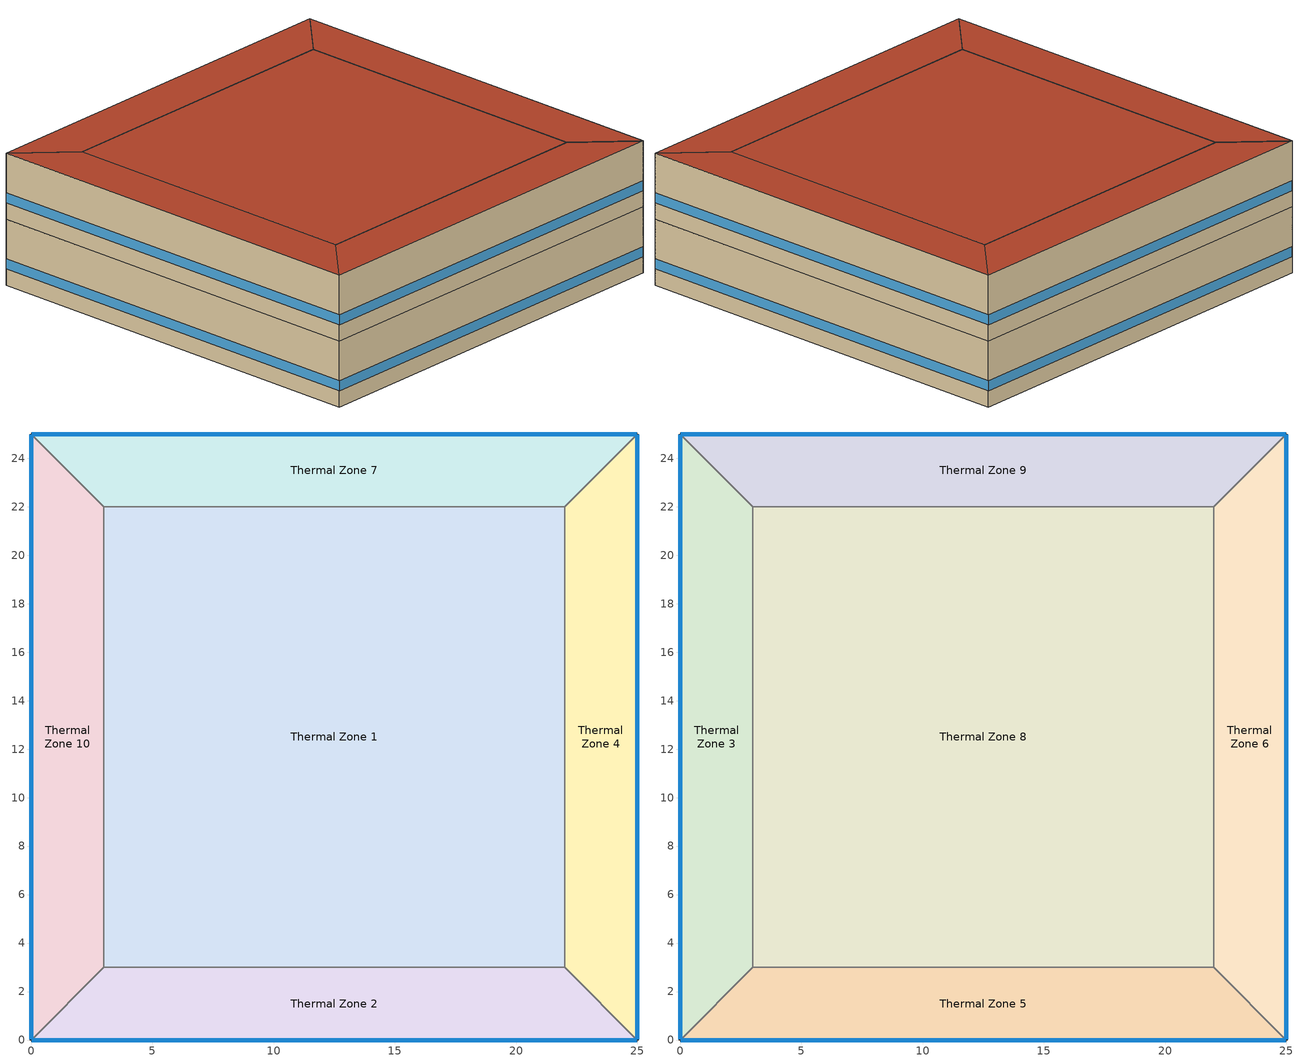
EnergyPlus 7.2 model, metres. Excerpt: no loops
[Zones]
Thermal Zone 1
 floor ground (000_ExtSlabCarpet_4in_ClimateZone 1-8): 3,3 3,22 22,22 22,3 z0
 wall to Thermal Zone 4 (000_Interior Wall): 22,3 22,22 z0:4
 wall to Thermal Zone 2 (000_Interior Wall): 3,3 22,3 z0:4
 wall to Thermal Zone 10 (000_Interior Wall): 3,22 3,3 z0:4
 wall to Thermal Zone 7 (000_Interior Wall): 22,22 3,22 z0:4
Thermal Zone 10
 floor ground (000_ExtSlabCarpet_4in_ClimateZone 1-8): 0,0 0,25 3,22 3,3 z0
 wall outside (ASHRAE_189.1-2009_ExtWall_SteelFrame_ClimateZone 4-8): 0,25 0,0 z0:4
 wall to Thermal Zone 2 (000_Interior Wall): 0,0 3,3 z0:4
 wall to Thermal Zone 7 (000_Interior Wall): 3,22 0,25 z0:4
 window (ASHRAE_189.1-2009_ExtWindow_ClimateZone 4-5): 0,24.97 0,0.03 z1:1.6
Thermal Zone 2
 floor ground (000_ExtSlabCarpet_4in_ClimateZone 1-8): 25,0 0,0 3,3 22,3 z0
 wall outside (ASHRAE_189.1-2009_ExtWall_SteelFrame_ClimateZone 4-8): 0,0 25,0 z0:4
 wall to Thermal Zone 4 (000_Interior Wall): 25,0 22,3 z0:4
 window (ASHRAE_189.1-2009_ExtWindow_ClimateZone 4-5): 0.03,0 24.97,0 z1:1.6
Thermal Zone 4
 floor ground (000_ExtSlabCarpet_4in_ClimateZone 1-8): 25,25 25,0 22,3 22,22 z0
 wall outside (ASHRAE_189.1-2009_ExtWall_SteelFrame_ClimateZone 4-8): 25,0 25,25 z0:4
 wall to Thermal Zone 7 (000_Interior Wall): 25,25 22,22 z0:4
 window (ASHRAE_189.1-2009_ExtWindow_ClimateZone 4-5): 25,0.03 25,24.97 z1:1.6
Thermal Zone 7
 floor ground (000_ExtSlabCarpet_4in_ClimateZone 1-8): 0,25 25,25 22,22 3,22 z0
 wall outside (ASHRAE_189.1-2009_ExtWall_SteelFrame_ClimateZone 4-8): 25,25 0,25 z0:4
 window (ASHRAE_189.1-2009_ExtWindow_ClimateZone 4-5): 24.97,25 0.03,25 z1:1.6
Thermal Zone 8
 floor to Thermal Zone 1 (000_Interior Floor): 3,3 3,22 22,22 22,3 z4
 wall to Thermal Zone 3 (000_Interior Wall): 3,22 3,3 z4:8
 wall to Thermal Zone 5 (000_Interior Wall): 3,3 22,3 z4:8
 wall to Thermal Zone 9 (000_Interior Wall): 22,22 3,22 z4:8
 wall to Thermal Zone 6 (000_Interior Wall): 22,3 22,22 z4:8
 roof outside (ASHRAE_189.1-2009_ExtRoof_IEAD_ClimateZone 2-5): 22,3 22,22 3,22 3,3 z8
Thermal Zone 5
 floor to Thermal Zone 2 (000_Interior Floor): 25,0 0,0 3,3 22,3 z4
 wall outside (ASHRAE_189.1-2009_ExtWall_SteelFrame_ClimateZone 4-8): 0,0 25,0 z4:8
 wall to Thermal Zone 3 (000_Interior Wall): 3,3 0,0 z4:8
 wall to Thermal Zone 6 (000_Interior Wall): 25,0 22,3 z4:8
 window (ASHRAE_189.1-2009_ExtWindow_ClimateZone 4-5): 0.03,0 24.97,0 z5:5.6
 roof outside (ASHRAE_189.1-2009_ExtRoof_IEAD_ClimateZone 2-5): 22,3 3,3 0,0 25,0 z8
Thermal Zone 9
 floor to Thermal Zone 7 (000_Interior Floor): 0,25 25,25 22,22 3,22 z4
 wall outside (ASHRAE_189.1-2009_ExtWall_SteelFrame_ClimateZone 4-8): 25,25 0,25 z4:8
 wall to Thermal Zone 6 (000_Interior Wall): 22,22 25,25 z4:8
 wall to Thermal Zone 3 (000_Interior Wall): 0,25 3,22 z4:8
 window (ASHRAE_189.1-2009_ExtWindow_ClimateZone 4-5): 24.97,25 0.03,25 z5:5.6
 roof outside (ASHRAE_189.1-2009_ExtRoof_IEAD_ClimateZone 2-5): 3,22 22,22 25,25 0,25 z8
Thermal Zone 6
 floor to Thermal Zone 4 (000_Interior Floor): 25,25 25,0 22,3 22,22 z4
 wall outside (ASHRAE_189.1-2009_ExtWall_SteelFrame_ClimateZone 4-8): 25,0 25,25 z4:8
 window (ASHRAE_189.1-2009_ExtWindow_ClimateZone 4-5): 25,0.03 25,24.97 z5:5.6
 roof outside (ASHRAE_189.1-2009_ExtRoof_IEAD_ClimateZone 2-5): 22,22 22,3 25,0 25,25 z8
Thermal Zone 3
 floor to Thermal Zone 10 (000_Interior Floor): 0,0 0,25 3,22 3,3 z4
 wall outside (ASHRAE_189.1-2009_ExtWall_SteelFrame_ClimateZone 4-8): 0,25 0,0 z4:8
 window (ASHRAE_189.1-2009_ExtWindow_ClimateZone 4-5): 0,24.97 0,0.03 z5:5.6
 roof outside (ASHRAE_189.1-2009_ExtRoof_IEAD_ClimateZone 2-5): 3,3 3,22 0,25 0,0 z8
[Site:Location]
Philadelphia International Ap_PA_USA Design_Conditions: Latitude {deg}=39.87; Longitude {deg}=-75.23; Time Zone {hr}=-5; Elevation {m}=2
[SizingPeriod:DesignDay] Day of Month=21; Dry-Bulb Temperature Range Modifier Type=DefaultMultipliers; Barometric Pressure {Pa}=101301; Rain Indicator=No; Snow Indicator=No; Daylight Saving Time Indicator=No
Name | Month | Day Type | Maximum Dry-Bulb Temperature {C} | Daily Dry-Bulb Temperature Range {deltaC} | Humidity Condition Type | Wetbulb or DewPoint at Maximum Dry-Bulb {C} | Wind Speed {m/s} | Wind Direction {deg} | Solar Model Indicator | ASHRAE Clear Sky Optical Depth for Beam Irradiance (taub) | ASHRAE Clear Sky Optical Depth for Diffuse Irradiance (taud) | Sky Clearness
Philadelphia International Ap Ann Clg 2% Condns DP=>MDB | 7 | SummerDesignDay | 26.8 | 9.4 | Dewpoint | 22.9 | 5 | 240 | ASHRAETau | 0.55 | 1.776
Philadelphia International Ap Ann Htg Wind 99% Condns WS=>MCDB | 1 | WinterDesignDay | 1.1 | 0 | Wetbulb | 1.1 | 11.6 | 290 | ASHRAEClearSky |  |  | 0
Philadelphia International Ap Ann Hum_n 99% Condns DP=>MCDB | 1 | WinterDesignDay | -6.7 | 0 | Dewpoint | -18 | 5.2 | 290 | ASHRAEClearSky |  |  | 0
Philadelphia International Ap Ann Htg 99.6% Condns DB | 1 | WinterDesignDay | -10.8 | 0 | Wetbulb | -10.8 | 5.2 | 290 | ASHRAEClearSky |  |  | 0
[Building]
Building 1
[Material] Thermal Absorptance=0.9
Name | Roughness | Thickness {m} | Conductivity {W/m-K} | Density {kg/m3} | Specific Heat {J/kg-K} | Solar Absorptance | Visible Absorptance
Metal Decking | MediumSmooth | 0.0015 | 45.006 | 7680 | 418.4 | 0.7 | 0.3
000_M11 100mm lightweight concrete | MediumRough | 0.1016 | 0.53 | 1280 | 840 | 0.7 | 0.7
MAT-CC05 4 HW CONCRETE | Rough | 0.1016 | 1.311 | 2240 | 836.8 | 0.7 | 0.7
000_G01a 19mm gypsum board | MediumSmooth | 0.019 | 0.16 | 800 | 1090 | 0.7 | 0.7
1/2IN Gypsum | Smooth | 0.0127 | 0.16 | 784.9 | 830 | 0.92 | 0.92
Wall Insulation [39] | MediumRough | 0.1184 | 0.045 | 265 | 836.8 | 0.7 | 0.7
Roof Membrane | VeryRough | 0.0095 | 0.16 | 1121.29 | 1460 | 0.7 | 0.7
Roof Insulation [21] | MediumRough | 0.2105 | 0.049 | 265 | 836.8 | 0.7 | 0.7
000_F16 Acoustic tile | MediumSmooth | 0.0191 | 0.06 | 368 | 590 | 0.7 | 0.7
[Material:AirGap]
Name | Thermal Resistance {m2-K/W}
000_F05 Ceiling air space resistance | 0.18
000_F04 Wall air space resistance | 0.15
[Material:NoMass] Thermal Absorptance=0.9; Solar Absorptance=0.7
Name | Roughness | Thermal Resistance {m2-K/W} | Visible Absorptance
MAT-SHEATH | Rough | 0.3626 | 0.7
CP02 CARPET PAD | VeryRough | 0.2165 | 0.8
[WindowMaterial:Glazing]
Theoretical Glass [207]: Optical Data Type=SpectralAverage; Thickness {m}=0.003; Solar Transmittance at Normal Incidence=0.3311; Front Side Solar Reflectance at Normal Incidence=0.6189; Back Side Solar Reflectance at Normal Incidence=0.6189; Visible Transmittance at Normal Incidence=0.44; Front Side Visible Reflectance at Normal Incidence=0.51; Back Side Visible Reflectance at Normal Incidence=0.51; Infrared Transmittance at Normal Incidence=0; Front Side Infrared Hemispherical Emissivity=0.9; Back Side Infrared Hemispherical Emissivity=0.9; Conductivity {W/m-K}=0.0133; Dirt Correction Factor for Solar and Visible Transmittance=1; Solar Diffusing=No
[Construction]
000_Interior Floor: 000_F16 Acoustic tile, 000_F05 Ceiling air space resistance, 000_M11 100mm lightweight concrete
000_Interior Wall: 000_G01a 19mm gypsum board, 000_F04 Wall air space resistance, 000_G01a 19mm gypsum board
000_ExtSlabCarpet_4in_ClimateZone 1-8: MAT-CC05 4 HW CONCRETE, CP02 CARPET PAD
ASHRAE_189.1-2009_ExtWall_SteelFrame_ClimateZone 4-8: MAT-SHEATH, Wall Insulation [39], 1/2IN Gypsum
ASHRAE_189.1-2009_ExtRoof_IEAD_ClimateZone 2-5: Roof Membrane, Roof Insulation [21], Metal Decking
ASHRAE_189.1-2009_ExtWindow_ClimateZone 4-5: Theoretical Glass [207]
[AvailabilityManager:Scheduled]
Name | Schedule
AvailabilityManager:Scheduled {6bb10078-945d-4b7a-814c-e98c37d7abe3} | Schedule:Compact {6f9121e3-d755-47ff-ab49-7c25ca6c5dc6}
AvailabilityManager:Scheduled {64018f53-5e2d-4372-8bb4-7ea57b908094} | Schedule:Compact {5c4bda13-f1e9-4c71-ba6e-fd17ea30e2d6}
[Zone]
Thermal Zone 1; Thermal Zone 8; Thermal Zone 10; Thermal Zone 5; Thermal Zone 2; Thermal Zone 9; Thermal Zone 6; Thermal Zone 4; Thermal Zone 3; Thermal Zone 7
[Schedule:Compact]
Schedule:Compact {6f9121e3-d755-47ff-ab49-7c25ca6c5dc6}; Schedule:Compact {5c4bda13-f1e9-4c71-ba6e-fd17ea30e2d6}: Through: 12/31, For: AllDays, Until: 24:00, 1
